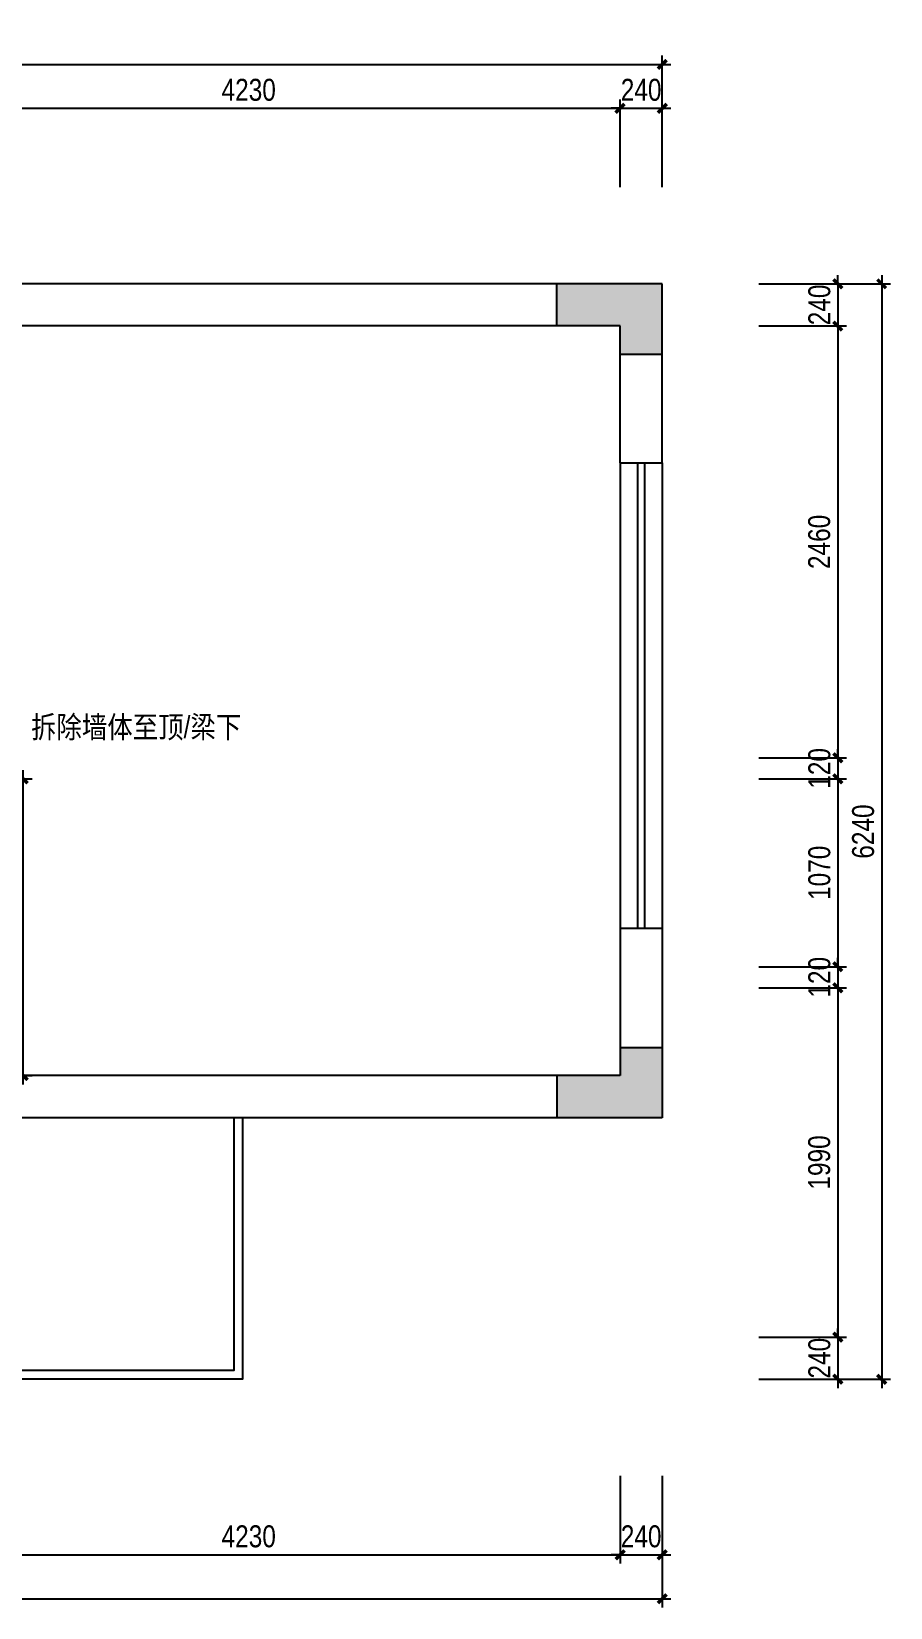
# Model space of a CAD drawing. Extents: x 160245 to 405305, y -111140 to 232735.
# Drawn here: x 376266 to 381158, y 75700 to 84678 of the extents above; entities that cross this region are included whole.
import ezdxf

# ---------------------------------------------------------------- set-up
doc = ezdxf.new("R2010")
doc.units = 0
doc.header["$LTSCALE"] = 10
doc.header["$MEASUREMENT"] = 0
doc.layers.get('Defpoints').update_dxf_attribs({"color": 229})
for name, color, linetype in [('P-N wall 新建隔墙2', 241, 'Continuous'), ('P-O wall 原始墙体', 245, 'Continuous'), ('P-O wall 拆除墙体', 245, 'Continuous'), ('P-o 原建筑尺寸', 8, 'Continuous'), ('P-Stair 楼梯（原建筑设备）', 159, 'Continuous'), ('P-window 窗', 107, 'Continuous')]:
    doc.layers.add(name, color=color, linetype=linetype)
doc.styles.add('PDC DIM', font='PMingLiU-ExtB.ttf', dxfattribs={"width": 0.85})
doc.dimstyles.new('PDC-A2', dxfattribs={"dimscale": 0, "dimtxt": 2.5, "dimasz": 1, "dimexe": 1, "dimexo": 1, "dimgap": 0.7, "dimtad": 1, "dimdec": 0, "dimtxsty": 'PDC DIM', "dimblk": 'ARCHTICK', "dimcen": 1, "dimdle": 1, "dimclrd": 8, "dimclre": 8, "dimclrt": 9, "dimadec": 0, "dimazin": 0, "dimtfac": 1, "dimtdec": 0, "dimtix": 1, "dimtmove": 2, "dimatfit": 3, "dimldrblk": 'PDC A2 T R', "dimfxl": 10, "dimfxlon": 1, "dimarcsym": 0})

# ---------------------------------------------------------------- blocks, each defined once
blk = doc.blocks.new('_ArchTick')
at = {"color": 0, "linetype": 'ByBlock', "const_width": 0.4}
blk.add_lwpolyline([(-0.5, -0.5), (0.5, 0.5)], dxfattribs=at)
blk = doc.blocks.new('*D1571')
at = {"layer": 'Defpoints', "color": 0}
for p in [(379618.1, 84240.4), (375388.1, 83740.4), (379618.1, 83740.4)]:
    blk.add_point(p, dxfattribs=at)
at = {"layer": 'P-o 原建筑尺寸', "color": 8, "lineweight": -2}
for p, q in [((375338.1, 84240.4), (379668.1, 84240.4)), ((375388.1, 83790.4), (375388.1, 84290.4)), ((379618.1, 83790.4), (379618.1, 84290.4))]:
    blk.add_line(p, q, dxfattribs=at)
at = {"layer": 'P-o 原建筑尺寸', "color": 8, "lineweight": -2, "xscale": 50, "yscale": 50, "zscale": 50, "rotation": 180}
blk.add_blockref('_ArchTick', (375388.1, 84240.4), dxfattribs=at)
at = {"layer": 'P-o 原建筑尺寸', "color": 8, "lineweight": -2, "xscale": 50, "yscale": 50, "zscale": 50}
blk.add_blockref('_ArchTick', (379618.1, 84240.4), dxfattribs=at)
at = {"layer": 'P-o 原建筑尺寸', "color": 9, "insert": (377503.1, 84345), "char_height": 125, "attachment_point": 5, "style": 'PDC DIM'}
blk.add_mtext('4230', dxfattribs=at)
blk = doc.blocks.new('PDC A2 T R')
at = {"color": 0, "linetype": 'ByBlock'}
blk.add_line((0, 0), (-2, 0), dxfattribs=at)
for points in [[(-2.15, 0.89), (-1.49, 1.35), (-0.6, 0), (0, 0)], [(-2.15, -0.89), (-1.49, -1.35), (-0.6, 0), (0, 0)]]:
    blk.add_solid(points, dxfattribs=at)
blk = doc.blocks.new('*D1572')
at = {"layer": 'Defpoints', "color": 0}
for p in [(379858.1, 84240.4), (379618.1, 83740.4), (379858.1, 83740.4)]:
    blk.add_point(p, dxfattribs=at)
at = {"layer": 'P-o 原建筑尺寸', "color": 8, "lineweight": -2}
for p, q in [((379618.1, 84240.4), (379568.1, 84240.4)), ((379618.1, 83790.4), (379618.1, 84290.4)), ((379618.1, 84240.4), (379858.1, 84240.4)), ((379858.1, 83790.4), (379858.1, 84290.4)), ((379858.1, 84240.4), (379908.1, 84240.4))]:
    blk.add_line(p, q, dxfattribs=at)
at = {"layer": 'P-o 原建筑尺寸', "color": 8, "lineweight": -2, "xscale": 50, "yscale": 50, "zscale": 50}
blk.add_blockref('_ArchTick', (379618.1, 84240.4), dxfattribs=at)
at = {"layer": 'P-o 原建筑尺寸', "color": 8, "lineweight": -2, "xscale": 50, "yscale": 50, "zscale": 50, "rotation": 180}
blk.add_blockref('_ArchTick', (379858.1, 84240.4), dxfattribs=at)
at = {"layer": 'P-o 原建筑尺寸', "color": 9, "insert": (379738.1, 84345), "char_height": 125, "attachment_point": 5, "style": 'PDC DIM'}
blk.add_mtext('240', dxfattribs=at)
blk = doc.blocks.new('*D1573')
at = {"layer": 'Defpoints', "color": 0}
for p in [(379858.1, 84490.4), (367938.1, 83740.4), (379858.1, 83740.4)]:
    blk.add_point(p, dxfattribs=at)
at = {"layer": 'P-o 原建筑尺寸', "color": 8, "lineweight": -2}
for p, q in [((367888.1, 84490.4), (379908.1, 84490.4)), ((367938.1, 83990.4), (367938.1, 84540.4)), ((379858.1, 83990.4), (379858.1, 84540.4))]:
    blk.add_line(p, q, dxfattribs=at)
at = {"layer": 'P-o 原建筑尺寸', "color": 8, "lineweight": -2, "xscale": 50, "yscale": 50, "zscale": 50, "rotation": 180}
blk.add_blockref('_ArchTick', (367938.1, 84490.4), dxfattribs=at)
at = {"layer": 'P-o 原建筑尺寸', "color": 8, "lineweight": -2, "xscale": 50, "yscale": 50, "zscale": 50}
blk.add_blockref('_ArchTick', (379858.1, 84490.4), dxfattribs=at)
at = {"layer": 'P-o 原建筑尺寸', "color": 9, "insert": (373898.1, 84595.8), "char_height": 125, "attachment_point": 5, "style": 'PDC DIM'}
blk.add_mtext('11920', dxfattribs=at)
blk = doc.blocks.new('*D1574')
at = {"layer": 'Defpoints', "color": 0}
for p in [(380358.1, 83240.4), (380358.1, 83000.4), (380858.1, 83000.4)]:
    blk.add_point(p, dxfattribs=at)
at = {"layer": 'P-o 原建筑尺寸', "color": 8, "lineweight": -2}
for p, q in [((380408.1, 83240.4), (380908.1, 83240.4)), ((380858.1, 83240.4), (380858.1, 83290.4)), ((380858.1, 83240.4), (380858.1, 83000.4)), ((380408.1, 83000.4), (380908.1, 83000.4)), ((380858.1, 83000.4), (380858.1, 82950.4))]:
    blk.add_line(p, q, dxfattribs=at)
at = {"layer": 'P-o 原建筑尺寸', "color": 8, "lineweight": -2, "xscale": 50, "yscale": 50, "zscale": 50}
for p, rotation in [((380858.1, 83240.4), 270), ((380858.1, 83000.4), 90)]:
    blk.add_blockref('_ArchTick', p, dxfattribs=dict(at, rotation=rotation))
at = {"layer": 'P-o 原建筑尺寸', "color": 9, "insert": (380753.5, 83120.4), "char_height": 125, "attachment_point": 5, "rotation": 90, "style": 'PDC DIM'}
blk.add_mtext('240', dxfattribs=at)
blk = doc.blocks.new('*D1575')
at = {"layer": 'Defpoints', "color": 0}
for p in [(380358.1, 83000.4), (380358.1, 80540.4), (380858.1, 80540.4)]:
    blk.add_point(p, dxfattribs=at)
at = {"layer": 'P-o 原建筑尺寸', "color": 8, "lineweight": -2}
for p, q in [((380858.1, 83050.4), (380858.1, 80490.4)), ((380408.1, 83000.4), (380908.1, 83000.4)), ((380408.1, 80540.4), (380908.1, 80540.4))]:
    blk.add_line(p, q, dxfattribs=at)
at = {"layer": 'P-o 原建筑尺寸', "color": 8, "lineweight": -2, "xscale": 50, "yscale": 50, "zscale": 50}
for p, rotation in [((380858.1, 83000.4), 90), ((380858.1, 80540.4), 270)]:
    blk.add_blockref('_ArchTick', p, dxfattribs=dict(at, rotation=rotation))
at = {"layer": 'P-o 原建筑尺寸', "color": 9, "insert": (380752.7, 81770.4), "char_height": 125, "attachment_point": 5, "rotation": 90, "style": 'PDC DIM'}
blk.add_mtext('2460', dxfattribs=at)
blk = doc.blocks.new('*D1576')
at = {"layer": 'Defpoints', "color": 0}
for p in [(380358.1, 77240.4), (380358.1, 77000.4), (380858.1, 77000.4)]:
    blk.add_point(p, dxfattribs=at)
at = {"layer": 'P-o 原建筑尺寸', "color": 8, "lineweight": -2}
for p, q in [((380408.1, 77240.4), (380908.1, 77240.4)), ((380858.1, 77240.4), (380858.1, 77290.4)), ((380858.1, 77240.4), (380858.1, 77000.4)), ((380408.1, 77000.4), (380908.1, 77000.4)), ((380858.1, 77000.4), (380858.1, 76950.4))]:
    blk.add_line(p, q, dxfattribs=at)
at = {"layer": 'P-o 原建筑尺寸', "color": 8, "lineweight": -2, "xscale": 50, "yscale": 50, "zscale": 50}
for p, rotation in [((380858.1, 77240.4), 270), ((380858.1, 77000.4), 90)]:
    blk.add_blockref('_ArchTick', p, dxfattribs=dict(at, rotation=rotation))
at = {"layer": 'P-o 原建筑尺寸', "color": 9, "insert": (380753.5, 77120.4), "char_height": 125, "attachment_point": 5, "rotation": 90, "style": 'PDC DIM'}
blk.add_mtext('240', dxfattribs=at)
blk = doc.blocks.new('*D1577')
at = {"layer": 'Defpoints', "color": 0}
for p in [(380358.1, 83240.4), (380358.1, 77000.4), (381108.1, 77000.4)]:
    blk.add_point(p, dxfattribs=at)
at = {"layer": 'P-o 原建筑尺寸', "color": 8, "lineweight": -2}
for p, q in [((380608.1, 83240.4), (381158.1, 83240.4)), ((381108.1, 83290.4), (381108.1, 76950.4)), ((380608.1, 77000.4), (381158.1, 77000.4))]:
    blk.add_line(p, q, dxfattribs=at)
at = {"layer": 'P-o 原建筑尺寸', "color": 8, "lineweight": -2, "xscale": 50, "yscale": 50, "zscale": 50}
for p, rotation in [((381108.1, 83240.4), 90), ((381108.1, 77000.4), 270)]:
    blk.add_blockref('_ArchTick', p, dxfattribs=dict(at, rotation=rotation))
at = {"layer": 'P-o 原建筑尺寸', "color": 9, "insert": (381002.7, 80120.4), "char_height": 125, "attachment_point": 5, "rotation": 90, "style": 'PDC DIM'}
blk.add_mtext('6240', dxfattribs=at)
blk = doc.blocks.new('*D1583')
at = {"layer": 'Defpoints', "color": 0}
for p in [(375388.1, 76500.4), (379618.1, 76500.4), (379618.1, 76000.4)]:
    blk.add_point(p, dxfattribs=at)
at = {"layer": 'P-o 原建筑尺寸', "color": 8, "lineweight": -2}
for p, q in [((375388.1, 76450.4), (375388.1, 75950.4)), ((379618.1, 76450.4), (379618.1, 75950.4)), ((375338.1, 76000.4), (379668.1, 76000.4))]:
    blk.add_line(p, q, dxfattribs=at)
at = {"layer": 'P-o 原建筑尺寸', "color": 8, "lineweight": -2, "xscale": 50, "yscale": 50, "zscale": 50, "rotation": 180}
blk.add_blockref('_ArchTick', (375388.1, 76000.4), dxfattribs=at)
at = {"layer": 'P-o 原建筑尺寸', "color": 8, "lineweight": -2, "xscale": 50, "yscale": 50, "zscale": 50}
blk.add_blockref('_ArchTick', (379618.1, 76000.4), dxfattribs=at)
at = {"layer": 'P-o 原建筑尺寸', "color": 9, "insert": (377503.1, 76105), "char_height": 125, "attachment_point": 5, "style": 'PDC DIM'}
blk.add_mtext('4230', dxfattribs=at)
blk = doc.blocks.new('*D1584')
at = {"layer": 'Defpoints', "color": 0}
for p in [(379618.1, 76500.4), (379858.1, 76500.4), (379858.1, 76000.4)]:
    blk.add_point(p, dxfattribs=at)
at = {"layer": 'P-o 原建筑尺寸', "color": 8, "lineweight": -2}
for p, q in [((379618.1, 76450.4), (379618.1, 75950.4)), ((379858.1, 76450.4), (379858.1, 75950.4)), ((379618.1, 76000.4), (379568.1, 76000.4)), ((379618.1, 76000.4), (379858.1, 76000.4)), ((379858.1, 76000.4), (379908.1, 76000.4))]:
    blk.add_line(p, q, dxfattribs=at)
at = {"layer": 'P-o 原建筑尺寸', "color": 8, "lineweight": -2, "xscale": 50, "yscale": 50, "zscale": 50}
blk.add_blockref('_ArchTick', (379618.1, 76000.4), dxfattribs=at)
at = {"layer": 'P-o 原建筑尺寸', "color": 8, "lineweight": -2, "xscale": 50, "yscale": 50, "zscale": 50, "rotation": 180}
blk.add_blockref('_ArchTick', (379858.1, 76000.4), dxfattribs=at)
at = {"layer": 'P-o 原建筑尺寸', "color": 9, "insert": (379738.1, 76105), "char_height": 125, "attachment_point": 5, "style": 'PDC DIM'}
blk.add_mtext('240', dxfattribs=at)
blk = doc.blocks.new('*D1585')
at = {"layer": 'Defpoints', "color": 0}
for p in [(368438.1, 76500.4), (379858.1, 76425.4), (379858.1, 75750.4)]:
    blk.add_point(p, dxfattribs=at)
at = {"layer": 'P-o 原建筑尺寸', "color": 8, "lineweight": -2}
for p, q in [((368438.1, 76250.4), (368438.1, 75700.4)), ((379858.1, 76250.4), (379858.1, 75700.4)), ((368388.1, 75750.4), (379908.1, 75750.4))]:
    blk.add_line(p, q, dxfattribs=at)
at = {"layer": 'P-o 原建筑尺寸', "color": 8, "lineweight": -2, "xscale": 50, "yscale": 50, "zscale": 50, "rotation": 180}
blk.add_blockref('_ArchTick', (368438.1, 75750.4), dxfattribs=at)
at = {"layer": 'P-o 原建筑尺寸', "color": 8, "lineweight": -2, "xscale": 50, "yscale": 50, "zscale": 50}
blk.add_blockref('_ArchTick', (379858.1, 75750.4), dxfattribs=at)
at = {"layer": 'P-o 原建筑尺寸', "color": 9, "insert": (374148.1, 75855), "char_height": 125, "attachment_point": 5, "style": 'PDC DIM'}
blk.add_mtext('11420', dxfattribs=at)
blk = doc.blocks.new('*D1590')
at = {"layer": 'Defpoints', "color": 0}
for p in [(380358.1, 80540.4), (380358.1, 80420.4), (380858.1, 80420.4)]:
    blk.add_point(p, dxfattribs=at)
at = {"layer": 'P-o 原建筑尺寸', "color": 8, "lineweight": -2}
for p, q in [((380408.1, 80540.4), (380908.1, 80540.4)), ((380858.1, 80540.4), (380858.1, 80590.4)), ((380858.1, 80540.4), (380858.1, 80420.4)), ((380408.1, 80420.4), (380908.1, 80420.4)), ((380858.1, 80420.4), (380858.1, 80370.4))]:
    blk.add_line(p, q, dxfattribs=at)
at = {"layer": 'P-o 原建筑尺寸', "color": 8, "lineweight": -2, "xscale": 50, "yscale": 50, "zscale": 50}
for p, rotation in [((380858.1, 80540.4), 270), ((380858.1, 80420.4), 90)]:
    blk.add_blockref('_ArchTick', p, dxfattribs=dict(at, rotation=rotation))
at = {"layer": 'P-o 原建筑尺寸', "color": 9, "insert": (380753.5, 80480.4), "char_height": 125, "attachment_point": 5, "rotation": 90, "style": 'PDC DIM'}
blk.add_mtext('120', dxfattribs=at)
blk = doc.blocks.new('*D1591')
at = {"layer": 'Defpoints', "color": 0}
for p in [(380358.1, 80420.4), (380358.1, 79350.4), (380858.1, 79350.4)]:
    blk.add_point(p, dxfattribs=at)
at = {"layer": 'P-o 原建筑尺寸', "color": 8, "lineweight": -2}
for p, q in [((380858.1, 80470.4), (380858.1, 79300.4)), ((380408.1, 80420.4), (380908.1, 80420.4)), ((380408.1, 79350.4), (380908.1, 79350.4))]:
    blk.add_line(p, q, dxfattribs=at)
at = {"layer": 'P-o 原建筑尺寸', "color": 8, "lineweight": -2, "xscale": 50, "yscale": 50, "zscale": 50}
for p, rotation in [((380858.1, 80420.4), 90), ((380858.1, 79350.4), 270)]:
    blk.add_blockref('_ArchTick', p, dxfattribs=dict(at, rotation=rotation))
at = {"layer": 'P-o 原建筑尺寸', "color": 9, "insert": (380753.5, 79885.4), "char_height": 125, "attachment_point": 5, "rotation": 90, "style": 'PDC DIM'}
blk.add_mtext('1070', dxfattribs=at)
blk = doc.blocks.new('*D1592')
at = {"layer": 'Defpoints', "color": 0}
for p in [(380358.1, 79350.4), (380358.1, 79230.4), (380858.1, 79230.4)]:
    blk.add_point(p, dxfattribs=at)
at = {"layer": 'P-o 原建筑尺寸', "color": 8, "lineweight": -2}
for p, q in [((380858.1, 79350.4), (380858.1, 79400.4)), ((380408.1, 79350.4), (380908.1, 79350.4)), ((380858.1, 79350.4), (380858.1, 79230.4)), ((380408.1, 79230.4), (380908.1, 79230.4)), ((380858.1, 79230.4), (380858.1, 79180.4))]:
    blk.add_line(p, q, dxfattribs=at)
at = {"layer": 'P-o 原建筑尺寸', "color": 8, "lineweight": -2, "xscale": 50, "yscale": 50, "zscale": 50}
for p, rotation in [((380858.1, 79350.4), 270), ((380858.1, 79230.4), 90)]:
    blk.add_blockref('_ArchTick', p, dxfattribs=dict(at, rotation=rotation))
at = {"layer": 'P-o 原建筑尺寸', "color": 9, "insert": (380753.5, 79290.4), "char_height": 125, "attachment_point": 5, "rotation": 90, "style": 'PDC DIM'}
blk.add_mtext('120', dxfattribs=at)
blk = doc.blocks.new('*D1593')
at = {"layer": 'Defpoints', "color": 0}
for p in [(380358.1, 79230.4), (380358.1, 77240.4), (380858.1, 77240.4)]:
    blk.add_point(p, dxfattribs=at)
at = {"layer": 'P-o 原建筑尺寸', "color": 8, "lineweight": -2}
for p, q in [((380858.1, 79280.4), (380858.1, 77190.4)), ((380408.1, 79230.4), (380908.1, 79230.4)), ((380408.1, 77240.4), (380908.1, 77240.4))]:
    blk.add_line(p, q, dxfattribs=at)
at = {"layer": 'P-o 原建筑尺寸', "color": 8, "lineweight": -2, "xscale": 50, "yscale": 50, "zscale": 50}
for p, rotation in [((380858.1, 79230.4), 90), ((380858.1, 77240.4), 270)]:
    blk.add_blockref('_ArchTick', p, dxfattribs=dict(at, rotation=rotation))
at = {"layer": 'P-o 原建筑尺寸', "color": 9, "insert": (380752.7, 78235.4), "char_height": 125, "attachment_point": 5, "rotation": 90, "style": 'PDC DIM'}
blk.add_mtext('1990', dxfattribs=at)
blk = doc.blocks.new('*D1718')
at = {"layer": 'Defpoints', "color": 0}
for p in [(375988.1, 80420.4), (376219.1, 80420.4), (375988.1, 78730.4)]:
    blk.add_point(p, dxfattribs=at)
at = {"layer": 'P-N wall 新建隔墙2', "color": 8, "lineweight": -2}
for p, q in [((376219.1, 78680.4), (376219.1, 80470.4)), ((376038.1, 80420.4), (376269.1, 80420.4)), ((376038.1, 78730.4), (376269.1, 78730.4))]:
    blk.add_line(p, q, dxfattribs=at)
at = {"layer": 'P-N wall 新建隔墙2', "color": 8, "lineweight": -2, "xscale": 50.00000214280067, "yscale": 50.00000214280067, "zscale": 50.00000214280067}
for p, rotation in [((376219.1, 80420.4), 90), ((376219.1, 78730.4), 270)]:
    blk.add_blockref('_ArchTick', p, dxfattribs=dict(at, rotation=rotation))
at = {"layer": 'P-N wall 新建隔墙2', "color": 9, "insert": (376112.8, 79575.4), "char_height": 125, "attachment_point": 5, "rotation": 90, "style": 'PDC DIM'}
blk.add_mtext('1690', dxfattribs=at)

msp = doc.modelspace()

# ---------------------------------------------------------------- hatches: boundary and pattern name
at = {"layer": 'P-O wall 原始墙体'}
for points in [[(379858.1, 83240.4), (379258.1, 83240.4), (379258.1, 83000.4), (379618.1, 83000.4), (379618.1, 82840.4), (379858.1, 82840.4)], [(379858.1, 78490.4), (379258.1, 78490.4), (379258.1, 78730.4), (379618.1, 78730.4), (379618.1, 78890.4), (379858.1, 78890.4)]]:
    msp.add_hatch(color=256, dxfattribs=at).paths.add_polyline_path(points)

# ---------------------------------------------------------------- linework, layer by layer
for p, q in [((379858.1, 83240.4), (367938.1, 83240.4)), ((379258.1, 83000.4), (379258.1, 83240.4)), ((379858.1, 82220.4), (379858.1, 83240.4)), ((379618.1, 83000.4), (375388.1, 83000.4)), ((379618.1, 82220.4), (379618.1, 83000.4)), ((379618.1, 82840.4), (379858.1, 82840.4)), ((379618.1, 82220.4), (379858.1, 82220.4)), ((379618.1, 79570.4), (379858.1, 79570.4)), ((379618.1, 79570.4), (379618.1, 78730.4)), ((379858.1, 79570.4), (379858.1, 78490.4)), ((379618.1, 78890.4), (379858.1, 78890.4)), ((379618.1, 78730.4), (375358.1, 78730.4)), ((379258.1, 78730.4), (379258.1, 78490.4)), ((379858.1, 78490.4), (375358.1, 78490.4))]:
    msp.add_line(p, q, dxfattribs=at)
at = {"layer": 'P-Stair 楼梯（原建筑设备）'}
for points in [[(377468.1, 78490.4), (377468.1, 77000.4), (375358.1, 77000.4)], [(377418.1, 78490.4), (377418.1, 77050.4), (375358.1, 77050.4)]]:
    msp.add_lwpolyline(points, dxfattribs=at)
at = {"layer": 'P-window 窗'}
for p, q in [((379618.1, 82220.4), (379618.1, 79570.4)), ((379718.1, 82220.4), (379718.1, 79570.4)), ((379758.1, 82220.4), (379758.1, 79570.4)), ((379858.1, 82220.4), (379858.1, 79570.4))]:
    msp.add_line(p, q, dxfattribs=at)

# ---------------------------------------------------------------- texts
at = {"layer": 'P-O wall 拆除墙体', "color": 9, "insert": (376262.9, 80778.1), "char_height": 125, "attachment_point": 1, "style": 'PDC DIM'}
msp.add_mtext('拆除墙体至顶/梁下', dxfattribs=at)

# ---------------------------------------------------------------- dimensions: what is measured, and where the dimension line sits
at = {"layer": 'P-N wall 新建隔墙2'}
dim = msp.add_linear_dim(base=(376219.1, 80420.4), p1=(375988.1, 78730.4), p2=(375988.1, 80420.4), angle=90, dimstyle='PDC-A2', override={"dimscale": 50.000002}, dxfattribs=at)
dim.commit()
dim.dimension.update_dxf_attribs({"geometry": '*D1718', "text_midpoint": (376112.8, 79575.4)})
at = {"layer": 'P-o 原建筑尺寸'}
for base, p1, p2, picture, middle in [((379858.1, 84490.4), (367938.1, 83740.4), (379858.1, 83740.4), '*D1573', (373898.1, 84595.8)), ((379618.1, 84240.4), (375388.1, 83740.4), (379618.1, 83740.4), '*D1571', (377503.1, 84345)), ((379858.1, 84240.4), (379618.1, 83740.4), (379858.1, 83740.4), '*D1572', (379738.1, 84345)), ((379858.1, 75750.4), (368438.1, 76500.4), (379858.1, 76425.4), '*D1585', (374148.1, 75855)), ((379618.1, 76000.4), (375388.1, 76500.4), (379618.1, 76500.4), '*D1583', (377503.1, 76105)), ((379858.1, 76000.4), (379618.1, 76500.4), (379858.1, 76500.4), '*D1584', (379738.1, 76105))]:
    dim = msp.add_linear_dim(base=base, p1=p1, p2=p2, dimstyle='PDC-A2', override={"dimscale": 50}, dxfattribs=at)
    dim.commit()
    dim.dimension.update_dxf_attribs({"geometry": picture, "text_midpoint": middle})
for base, p1, p2, picture, middle in [((380858.1, 83000.4), (380358.1, 83240.4), (380358.1, 83000.4), '*D1574', (380753.5, 83120.4)), ((381108.1, 77000.4), (380358.1, 83240.4), (380358.1, 77000.4), '*D1577', (381002.7, 80120.4)), ((380858.1, 80540.4), (380358.1, 83000.4), (380358.1, 80540.4), '*D1575', (380752.7, 81770.4)), ((380858.1, 80420.4), (380358.1, 80540.4), (380358.1, 80420.4), '*D1590', (380753.5, 80480.4)), ((380858.1, 79350.4), (380358.1, 80420.4), (380358.1, 79350.4), '*D1591', (380753.5, 79885.4)), ((380858.1, 79230.4), (380358.1, 79350.4), (380358.1, 79230.4), '*D1592', (380753.5, 79290.4)), ((380858.1, 77240.4), (380358.1, 79230.4), (380358.1, 77240.4), '*D1593', (380752.7, 78235.4)), ((380858.1, 77000.4), (380358.1, 77240.4), (380358.1, 77000.4), '*D1576', (380753.5, 77120.4))]:
    dim = msp.add_linear_dim(base=base, p1=p1, p2=p2, angle=90, dimstyle='PDC-A2', override={"dimscale": 50}, dxfattribs=at)
    dim.commit()
    dim.dimension.update_dxf_attribs({"geometry": picture, "text_midpoint": middle})

doc.saveas('drawing.dxf')
